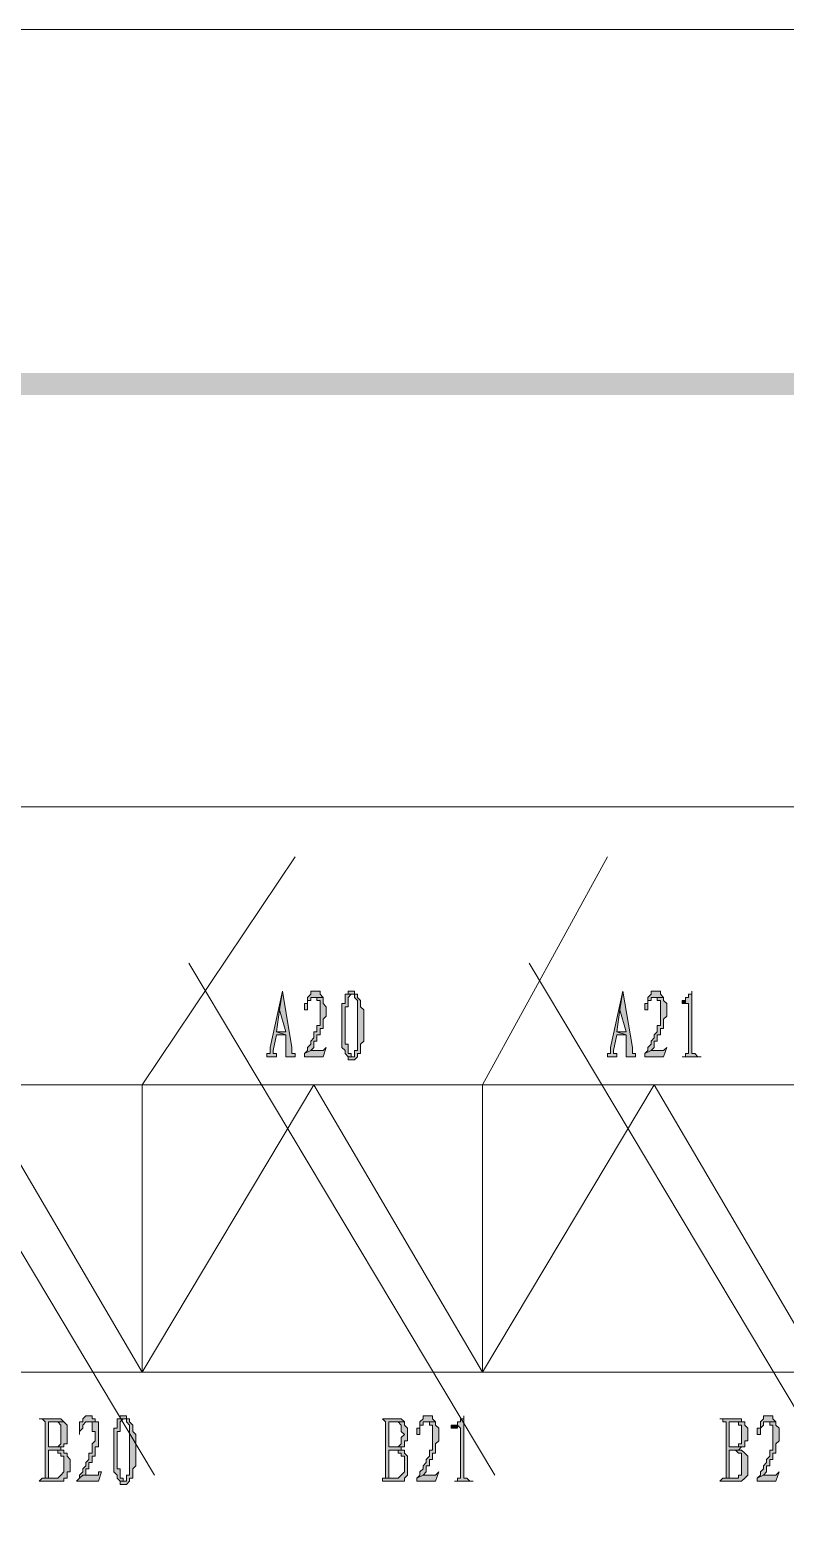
# Model space of a CAD drawing. Header units: millimetres. Extents: x 6 to 291, y 4 to 206.
# Drawn here: x 121.62 to 131.87, y 185.65 to 205.74 of the extents above; entities that cross this region are included whole.
import ezdxf

# ---------------------------------------------------------------- set-up
doc = ezdxf.new("R2010")
doc.units = ezdxf.units.MM
doc.layers.add('C00-00-00', color=7, linetype='Continuous')

msp = doc.modelspace()

# ---------------------------------------------------------------- hatches: boundary and pattern name
at = {"layer": 'C00-00-00'}
h = msp.add_hatch(color=256, dxfattribs=at)
h.dxf.hatch_style = 2
h.paths.add_polyline_path([(17.653, 201.083336), (17.907, 200.787002), (286.469659, 201.083336)])
h = msp.add_hatch(color=256, dxfattribs=at)
h.dxf.hatch_style = 2
h.paths.add_polyline_path([(17.907, 200.787002), (286.469659, 201.083336), (286.173327, 200.787002)])
h = msp.add_hatch(color=256, dxfattribs=at)
h.dxf.hatch_style = 2
h.paths.add_polyline_path([(125.052671, 192.701335), (124.883337, 191.939335), (124.883337, 191.897002), (124.883337, 191.854669), (124.841004, 191.854669), (124.841004, 191.812335), (124.968004, 191.812335), (124.968004, 191.854669), (124.925671, 191.854669), (124.925671, 191.897002), (124.968004, 192.108669), (125.095004, 192.108669), (124.968004, 192.151002), (125.010337, 192.447335)])
h = msp.add_hatch(color=256, dxfattribs=at)
h.dxf.hatch_style = 2
h.paths.add_polyline_path([(125.052671, 192.701335), (125.010337, 192.447335), (125.095004, 192.151002), (124.968004, 192.151002), (125.095004, 192.108669), (125.095004, 192.024002), (125.095004, 191.981669), (125.095004, 191.854669), (125.095004, 191.812335), (125.222004, 191.812335), (125.222004, 191.854669), (125.179671, 191.854669), (125.179671, 191.897002), (125.179671, 191.939335)])
h = msp.add_hatch(color=256, dxfattribs=at)
h.dxf.hatch_style = 2
h.paths.add_polyline_path([(125.518332, 192.701335), (125.433665, 192.701335), (125.433665, 192.659002), (125.391332, 192.616669), (125.391332, 192.532002), (125.348998, 192.532002), (125.348998, 192.447335), (125.391332, 192.447335), (125.391332, 192.489669), (125.391332, 192.532002), (125.391332, 192.574335), (125.433665, 192.574335), (125.433665, 192.616669), (125.475998, 192.616669), (125.602998, 192.616669), (125.560665, 192.659002), (125.560665, 192.701335)])
h = msp.add_hatch(color=256, dxfattribs=at)
h.dxf.hatch_style = 2
h.paths.add_polyline_path([(125.984001, 192.701335), (125.941668, 192.701335), (125.941668, 192.659002), (125.984001, 192.659002), (126.026334, 192.659002), (126.026334, 192.616669), (126.068668, 192.574335), (126.068668, 192.532002), (126.068668, 192.489669), (126.068668, 192.235669), (126.068668, 191.981669), (126.068668, 191.939335), (126.068668, 191.897002), (126.026334, 191.897002), (126.026334, 191.854669), (126.026334, 191.812335), (125.941668, 191.812335), (125.941668, 191.770002), (126.026334, 191.770002), (126.068668, 191.812335), (126.068668, 191.854669), (126.111001, 191.854669), (126.111001, 191.897002), (126.111001, 191.939335), (126.111001, 191.981669), (126.153334, 192.024002), (126.153334, 192.447335), (126.111001, 192.489669), (126.111001, 192.532002), (126.111001, 192.574335), (126.068668, 192.616669), (126.068668, 192.659002), (126.026334, 192.659002), (126.026334, 192.701335)])
h = msp.add_hatch(color=256, dxfattribs=at)
h.dxf.hatch_style = 2
h.paths.add_polyline_path([(129.666997, 192.701335), (129.497663, 191.939335), (129.497663, 191.897002), (129.497663, 191.854669), (129.45533, 191.854669), (129.45533, 191.812335), (129.58233, 191.812335), (129.58233, 191.854669), (129.539997, 191.854669), (129.539997, 191.897002), (129.58233, 192.108669), (129.70933, 192.108669), (129.58233, 192.151002), (129.624663, 192.447335)])
h = msp.add_hatch(color=256, dxfattribs=at)
h.dxf.hatch_style = 2
h.paths.add_polyline_path([(129.666997, 192.701335), (129.624663, 192.447335), (129.70933, 192.151002), (129.58233, 192.151002), (129.70933, 192.108669), (129.70933, 192.024002), (129.70933, 191.981669), (129.70933, 191.854669), (129.70933, 191.812335), (129.83633, 191.812335), (129.83633, 191.854669), (129.793997, 191.854669), (129.793997, 191.897002), (129.793997, 191.939335)])
h = msp.add_hatch(color=256, dxfattribs=at)
h.dxf.hatch_style = 2
h.paths.add_polyline_path([(130.132666, 192.701335), (130.047999, 192.701335), (130.047999, 192.659002), (130.005666, 192.616669), (130.005666, 192.532002), (129.963332, 192.532002), (129.963332, 192.447335), (130.005666, 192.447335), (130.005666, 192.489669), (130.005666, 192.532002), (130.005666, 192.574335), (130.047999, 192.574335), (130.047999, 192.616669), (130.090332, 192.616669), (130.217332, 192.616669), (130.174999, 192.659002), (130.174999, 192.701335)])
h = msp.add_hatch(color=256, dxfattribs=at)
h.dxf.hatch_style = 2
h.paths.add_polyline_path([(130.598335, 192.701335), (130.598335, 192.659002), (130.556002, 192.659002), (130.556002, 192.616669), (130.513668, 192.616669), (130.513668, 192.574335), (130.471335, 192.574335), (130.513668, 192.574335), (130.513668, 192.532002), (130.556002, 192.532002), (130.556002, 192.489669), (130.556002, 191.854669), (130.513668, 191.854669), (130.513668, 191.812335), (130.471335, 191.812335), (130.725335, 191.812335), (130.683002, 191.812335), (130.640668, 191.854669), (130.598335, 191.854669), (130.598335, 191.897002)])
h = msp.add_hatch(color=256, dxfattribs=at)
h.dxf.hatch_style = 2
h.paths.add_polyline_path([(125.603, 192.616669), (125.476, 192.616669), (125.518334, 192.616669), (125.518334, 192.574335), (125.560667, 192.574335), (125.560667, 192.489669), (125.560667, 192.362669), (125.560667, 192.320335), (125.560667, 192.235669), (125.518334, 192.235669), (125.518334, 192.193335), (125.518334, 192.151002), (125.476, 192.151002), (125.476, 192.108669), (125.476, 192.066335), (125.433667, 192.024002), (125.433667, 191.981669), (125.391334, 191.939335), (125.391334, 191.897002), (125.349, 191.854669), (125.433667, 191.897002), (125.476, 191.939335), (125.476, 191.981669), (125.476, 192.024002), (125.518334, 192.024002), (125.518334, 192.066335), (125.518334, 192.108669), (125.560667, 192.108669), (125.560667, 192.151002), (125.560667, 192.193335), (125.603, 192.193335), (125.603, 192.235669), (125.603, 192.278002), (125.603, 192.320335), (125.645334, 192.362669), (125.645334, 192.489669), (125.603, 192.532002)])
h = msp.add_hatch(color=256, dxfattribs=at)
h.dxf.hatch_style = 2
h.paths.add_polyline_path([(125.941667, 192.659003), (125.899333, 192.659003), (125.899333, 192.61667), (125.899333, 192.574336), (125.899333, 192.532003), (125.857, 192.532003), (125.857, 192.447336), (125.857, 192.024003), (125.857, 191.98167), (125.857, 191.939336), (125.899333, 191.897003), (125.899333, 191.85467), (125.941667, 191.812336), (125.984, 191.812336), (125.984, 191.85467), (125.941667, 191.85467), (125.941667, 191.897003), (125.941667, 191.98167), (125.899333, 191.98167), (125.899333, 192.48967), (125.941667, 192.48967), (125.941667, 192.574336), (125.941667, 192.61667), (125.984, 192.659003)])
h = msp.add_hatch(color=256, dxfattribs=at)
h.dxf.hatch_style = 2
h.paths.add_polyline_path([(130.217334, 192.616669), (130.090334, 192.616669), (130.132668, 192.616669), (130.132668, 192.574335), (130.175001, 192.574335), (130.175001, 192.489669), (130.175001, 192.362669), (130.175001, 192.320335), (130.175001, 192.235669), (130.132668, 192.235669), (130.132668, 192.193335), (130.132668, 192.151002), (130.090334, 192.108669), (130.090334, 192.066335), (130.048001, 192.024002), (130.048001, 191.981669), (130.005668, 191.939335), (130.005668, 191.897002), (129.963334, 191.854669), (130.048001, 191.897002), (130.090334, 191.939335), (130.090334, 191.981669), (130.090334, 192.024002), (130.132668, 192.024002), (130.132668, 192.066335), (130.132668, 192.108669), (130.175001, 192.108669), (130.175001, 192.151002), (130.175001, 192.193335), (130.217334, 192.193335), (130.217334, 192.235669), (130.217334, 192.278002), (130.217334, 192.320335), (130.259668, 192.362669), (130.259668, 192.532002), (130.217334, 192.574335)])
h = msp.add_hatch(color=256, dxfattribs=at)
h.dxf.hatch_style = 2
h.paths.add_polyline_path([(130.471332, 192.574336), (130.471332, 192.532002), (130.513666, 192.532002), (130.513666, 192.574336)])
h = msp.add_hatch(color=256, dxfattribs=at)
h.dxf.hatch_style = 2
h.paths.add_polyline_path([(125.645335, 191.939336), (125.603001, 191.897002), (125.433668, 191.897002), (125.349001, 191.854669), (125.349001, 191.812336), (125.603001, 191.812336)])
h = msp.add_hatch(color=256, dxfattribs=at)
h.dxf.hatch_style = 2
h.paths.add_polyline_path([(130.259669, 191.939336), (130.217335, 191.897002), (130.048002, 191.897002), (129.963335, 191.854669), (129.963335, 191.812336), (130.217335, 191.812336)])
h = msp.add_hatch(color=256, dxfattribs=at)
h.dxf.hatch_style = 2
h.paths.add_polyline_path([(121.962331, 186.901669), (121.750664, 186.901669), (121.792998, 186.901669), (121.835331, 186.859336), (121.835331, 186.097336), (121.919998, 186.097336), (121.877664, 186.097336), (121.877664, 186.478336), (121.919998, 186.478336), (122.046998, 186.478336), (122.004664, 186.478336), (122.046998, 186.478336), (122.046998, 186.520669), (121.919998, 186.520669), (121.877664, 186.520669), (121.877664, 186.859336), (121.919998, 186.859336), (122.089331, 186.859336), (122.046998, 186.901669)])
h = msp.add_hatch(color=256, dxfattribs=at)
h.dxf.hatch_style = 2
h.paths.add_polyline_path([(122.428, 186.944003), (122.385667, 186.944003), (122.343334, 186.90167), (122.343334, 186.859337), (122.301, 186.859337), (122.301, 186.77467), (122.301, 186.690003), (122.301, 186.732337), (122.343334, 186.77467), (122.343334, 186.817003), (122.385667, 186.859337), (122.428, 186.859337), (122.512667, 186.859337), (122.512667, 186.90167), (122.470334, 186.90167), (122.470334, 186.944003)])
h = msp.add_hatch(color=256, dxfattribs=at)
h.dxf.hatch_style = 2
h.paths.add_polyline_path([(122.851335, 186.901669), (122.809002, 186.901669), (122.809002, 186.859336), (122.809002, 186.817002), (122.809002, 186.774669), (122.766669, 186.774669), (122.766669, 186.690002), (122.766669, 186.266669), (122.766669, 186.224336), (122.766669, 186.182002), (122.809002, 186.139669), (122.809002, 186.097336), (122.851335, 186.055002), (122.893669, 186.055002), (122.893669, 186.097336), (122.851335, 186.097336), (122.851335, 186.139669), (122.851335, 186.224336), (122.809002, 186.224336), (122.809002, 186.732336), (122.851335, 186.732336), (122.851335, 186.817002), (122.851335, 186.859336), (122.893669, 186.901669)])
h = msp.add_hatch(color=256, dxfattribs=at)
h.dxf.hatch_style = 2
h.paths.add_polyline_path([(122.89367, 186.944003), (122.851336, 186.944003), (122.851336, 186.90167), (122.89367, 186.90167), (122.936003, 186.90167), (122.936003, 186.859337), (122.978336, 186.817003), (122.978336, 186.77467), (122.978336, 186.732337), (122.978336, 186.478337), (122.978336, 186.224337), (122.978336, 186.13967), (122.936003, 186.13967), (122.936003, 186.097337), (122.936003, 186.055003), (122.851336, 186.055003), (122.851336, 186.01267), (122.936003, 186.01267), (122.978336, 186.055003), (122.978336, 186.097337), (123.02067, 186.097337), (123.02067, 186.13967), (123.02067, 186.182003), (123.02067, 186.224337), (123.063003, 186.26667), (123.063003, 186.690003), (123.02067, 186.732337), (123.02067, 186.77467), (123.02067, 186.817003), (122.978336, 186.859337), (122.978336, 186.90167), (122.936003, 186.90167), (122.936003, 186.944003)])
h = msp.add_hatch(color=256, dxfattribs=at)
h.dxf.hatch_style = 2
h.paths.add_polyline_path([(126.576665, 186.901669), (126.407332, 186.901669), (126.449665, 186.859336), (126.449665, 186.097336), (126.534332, 186.097336), (126.491998, 186.097336), (126.491998, 186.478336), (126.534332, 186.478336), (126.661332, 186.478336), (126.618998, 186.478336), (126.661332, 186.478336), (126.661332, 186.520669), (126.534332, 186.520669), (126.491998, 186.520669), (126.491998, 186.859336), (126.534332, 186.859336), (126.703665, 186.859336), (126.661332, 186.901669)])
h = msp.add_hatch(color=256, dxfattribs=at)
h.dxf.hatch_style = 2
h.paths.add_polyline_path([(127.042334, 186.944003), (126.957668, 186.944003), (126.957668, 186.90167), (126.915334, 186.859337), (126.915334, 186.77467), (126.873001, 186.77467), (126.873001, 186.690003), (126.915334, 186.690003), (126.915334, 186.732337), (126.915334, 186.77467), (126.915334, 186.817003), (126.957668, 186.817003), (126.957668, 186.859337), (127.000001, 186.859337), (127.127001, 186.859337), (127.084668, 186.90167), (127.084668, 186.944003)])
h = msp.add_hatch(color=256, dxfattribs=at)
h.dxf.hatch_style = 2
h.paths.add_polyline_path([(127.508003, 186.944003), (127.508003, 186.90167), (127.46567, 186.90167), (127.46567, 186.859337), (127.423337, 186.859337), (127.423337, 186.817003), (127.381003, 186.817003), (127.33867, 186.817003), (127.423337, 186.817003), (127.46567, 186.77467), (127.46567, 186.732337), (127.46567, 186.097337), (127.423337, 186.097337), (127.423337, 186.055003), (127.381003, 186.055003), (127.635003, 186.055003), (127.59267, 186.055003), (127.550337, 186.097337), (127.508003, 186.097337), (127.508003, 186.13967)])
h = msp.add_hatch(color=256, dxfattribs=at)
h.dxf.hatch_style = 2
h.paths.add_polyline_path([(131.148665, 186.901669), (130.979331, 186.901669), (131.021665, 186.901669), (131.021665, 186.859336), (131.063998, 186.859336), (131.063998, 186.097336), (131.021665, 186.097336), (131.148665, 186.097336), (131.106331, 186.097336), (131.106331, 186.478336), (131.275665, 186.478336), (131.233331, 186.478336), (131.275665, 186.520669), (131.148665, 186.520669), (131.106331, 186.520669), (131.106331, 186.859336), (131.275665, 186.859336), (131.275665, 186.901669), (131.233331, 186.901669)])
h = msp.add_hatch(color=256, dxfattribs=at)
h.dxf.hatch_style = 2
h.paths.add_polyline_path([(131.656668, 186.944003), (131.572002, 186.944003), (131.572002, 186.90167), (131.529668, 186.859337), (131.529668, 186.77467), (131.487335, 186.77467), (131.487335, 186.690003), (131.529668, 186.690003), (131.529668, 186.732337), (131.529668, 186.77467), (131.572002, 186.817003), (131.572002, 186.859337), (131.614335, 186.859337), (131.741335, 186.859337), (131.699002, 186.90167), (131.699002, 186.944003)])
h = msp.add_hatch(color=256, dxfattribs=at)
h.dxf.hatch_style = 2
h.paths.add_polyline_path([(122.089334, 186.859337), (121.962334, 186.859337), (122.004667, 186.859337), (122.047001, 186.817003), (122.047001, 186.563003), (122.004667, 186.52067), (121.962334, 186.52067), (122.047001, 186.52067), (122.089334, 186.52067), (122.089334, 186.563003), (122.131667, 186.563003), (122.131667, 186.605337), (122.131667, 186.77467), (122.131667, 186.817003)])
h = msp.add_hatch(color=256, dxfattribs=at)
h.dxf.hatch_style = 2
h.paths.add_polyline_path([(122.512669, 186.859337), (122.428002, 186.859337), (122.470336, 186.859337), (122.470336, 186.817003), (122.470336, 186.732337), (122.512669, 186.732337), (122.512669, 186.605337), (122.470336, 186.563003), (122.470336, 186.478337), (122.470336, 186.436003), (122.428002, 186.436003), (122.428002, 186.39367), (122.428002, 186.351337), (122.385669, 186.309003), (122.385669, 186.26667), (122.343336, 186.224337), (122.343336, 186.182003), (122.301002, 186.13967), (122.301002, 186.097337), (122.343336, 186.13967), (122.385669, 186.13967), (122.385669, 186.182003), (122.385669, 186.224337), (122.428002, 186.224337), (122.428002, 186.26667), (122.428002, 186.309003), (122.470336, 186.309003), (122.470336, 186.351337), (122.470336, 186.39367), (122.512669, 186.39367), (122.512669, 186.436003), (122.512669, 186.52067), (122.555002, 186.52067), (122.555002, 186.563003), (122.555002, 186.605337), (122.555002, 186.732337), (122.555002, 186.77467), (122.555002, 186.859337)])
h = msp.add_hatch(color=256, dxfattribs=at)
h.dxf.hatch_style = 2
h.paths.add_polyline_path([(126.703668, 186.859337), (126.576668, 186.859337), (126.619001, 186.859337), (126.661335, 186.817003), (126.661335, 186.732337), (126.703668, 186.690003), (126.661335, 186.64767), (126.661335, 186.563003), (126.619001, 186.52067), (126.576668, 186.52067), (126.661335, 186.52067), (126.703668, 186.52067), (126.703668, 186.563003), (126.703668, 186.605337), (126.746001, 186.605337), (126.746001, 186.77467), (126.703668, 186.817003)])
h = msp.add_hatch(color=256, dxfattribs=at)
h.dxf.hatch_style = 2
h.paths.add_polyline_path([(127.127003, 186.859337), (127.000003, 186.859337), (127.042336, 186.859337), (127.042336, 186.817003), (127.08467, 186.817003), (127.08467, 186.732337), (127.08467, 186.605337), (127.08467, 186.563003), (127.08467, 186.478337), (127.042336, 186.478337), (127.042336, 186.436003), (127.042336, 186.39367), (127.000003, 186.351337), (127.000003, 186.309003), (126.95767, 186.26667), (126.95767, 186.224337), (126.915336, 186.182003), (126.915336, 186.13967), (126.873003, 186.097337), (126.95767, 186.13967), (127.000003, 186.182003), (127.000003, 186.224337), (127.000003, 186.26667), (127.042336, 186.26667), (127.042336, 186.309003), (127.042336, 186.351337), (127.08467, 186.351337), (127.08467, 186.39367), (127.08467, 186.436003), (127.127003, 186.436003), (127.127003, 186.478337), (127.127003, 186.52067), (127.127003, 186.563003), (127.169336, 186.605337), (127.169336, 186.77467), (127.127003, 186.817003)])
h = msp.add_hatch(color=256, dxfattribs=at)
h.dxf.hatch_style = 2
h.paths.add_polyline_path([(127.338666, 186.817002), (127.338666, 186.77467), (127.381001, 186.77467), (127.423335, 186.77467), (127.423335, 186.817002)])
h = msp.add_hatch(color=256, dxfattribs=at)
h.dxf.hatch_style = 2
h.paths.add_polyline_path([(131.275668, 186.859337), (131.148668, 186.859337), (131.191001, 186.859337), (131.233334, 186.859337), (131.233334, 186.817003), (131.275668, 186.817003), (131.275668, 186.732337), (131.275668, 186.690003), (131.275668, 186.64767), (131.275668, 186.563003), (131.233334, 186.563003), (131.233334, 186.52067), (131.191001, 186.52067), (131.148668, 186.52067), (131.275668, 186.52067), (131.318001, 186.52067), (131.318001, 186.563003), (131.318001, 186.605337), (131.360334, 186.605337), (131.360334, 186.77467), (131.318001, 186.817003), (131.318001, 186.859337)])
h = msp.add_hatch(color=256, dxfattribs=at)
h.dxf.hatch_style = 2
h.paths.add_polyline_path([(131.741337, 186.859337), (131.614337, 186.859337), (131.65667, 186.859337), (131.65667, 186.817003), (131.699003, 186.817003), (131.699003, 186.77467), (131.699003, 186.732337), (131.699003, 186.605337), (131.699003, 186.563003), (131.699003, 186.478337), (131.65667, 186.478337), (131.65667, 186.436003), (131.65667, 186.39367), (131.614337, 186.351337), (131.614337, 186.309003), (131.572003, 186.26667), (131.572003, 186.224337), (131.52967, 186.182003), (131.52967, 186.13967), (131.487337, 186.097337), (131.572003, 186.13967), (131.614337, 186.182003), (131.614337, 186.224337), (131.614337, 186.26667), (131.65667, 186.26667), (131.65667, 186.309003), (131.65667, 186.351337), (131.699003, 186.351337), (131.699003, 186.39367), (131.699003, 186.436003), (131.741337, 186.436003), (131.741337, 186.478337), (131.741337, 186.52067), (131.741337, 186.563003), (131.78367, 186.605337), (131.78367, 186.77467), (131.741337, 186.817003)])
h = msp.add_hatch(color=256, dxfattribs=at)
h.dxf.hatch_style = 2
h.paths.add_polyline_path([(122.047, 186.478336), (121.962333, 186.478336), (122.004666, 186.478336), (122.004666, 186.436003), (122.047, 186.436003), (122.047, 186.393669), (122.089333, 186.393669), (122.089333, 186.182003), (122.047, 186.139669), (122.004666, 186.097336), (121.962333, 186.097336), (121.793, 186.097336), (121.750666, 186.055003), (121.793, 186.055003), (122.004666, 186.055003), (122.089333, 186.055003), (122.089333, 186.097336), (122.131666, 186.097336), (122.131666, 186.139669), (122.131666, 186.182003), (122.174, 186.182003), (122.174, 186.351336), (122.131666, 186.393669), (122.131666, 186.436003), (122.089333, 186.436003), (122.089333, 186.478336)])
h = msp.add_hatch(color=256, dxfattribs=at)
h.dxf.hatch_style = 2
h.paths.add_polyline_path([(126.661334, 186.478336), (126.576667, 186.478336), (126.619, 186.478336), (126.619, 186.436003), (126.661334, 186.436003), (126.661334, 186.393669), (126.703667, 186.393669), (126.703667, 186.182003), (126.661334, 186.139669), (126.619, 186.097336), (126.576667, 186.097336), (126.407334, 186.097336), (126.407334, 186.055003), (126.619, 186.055003), (126.703667, 186.055003), (126.703667, 186.097336), (126.746, 186.139669), (126.746, 186.182003), (126.746, 186.351336), (126.746, 186.393669), (126.703667, 186.436003), (126.703667, 186.478336)])
h = msp.add_hatch(color=256, dxfattribs=at)
h.dxf.hatch_style = 2
h.paths.add_polyline_path([(131.275668, 186.478336), (131.148668, 186.478336), (131.191001, 186.478336), (131.233334, 186.436003), (131.275668, 186.436003), (131.275668, 186.393669), (131.275668, 186.182003), (131.275668, 186.139669), (131.233334, 186.139669), (131.233334, 186.097336), (131.191001, 186.097336), (131.021668, 186.097336), (130.979334, 186.055003), (131.021668, 186.055003), (131.233334, 186.055003), (131.275668, 186.055003), (131.318001, 186.097336), (131.360334, 186.139669), (131.360334, 186.182003), (131.360334, 186.351336), (131.360334, 186.393669), (131.318001, 186.436003)])
h = msp.add_hatch(color=256, dxfattribs=at)
h.dxf.hatch_style = 2
h.paths.add_polyline_path([(122.597329, 186.182002), (122.554996, 186.182002), (122.554996, 186.139669), (122.512663, 186.139669), (122.343329, 186.139669), (122.300996, 186.097335), (122.258663, 186.055002), (122.554996, 186.055002)])
h = msp.add_hatch(color=256, dxfattribs=at)
h.dxf.hatch_style = 2
h.paths.add_polyline_path([(127.169337, 186.182002), (127.127004, 186.139669), (126.957671, 186.139669), (126.873004, 186.097335), (126.873004, 186.055002), (127.127004, 186.055002)])
h = msp.add_hatch(color=256, dxfattribs=at)
h.dxf.hatch_style = 2
h.paths.add_polyline_path([(131.783663, 186.182002), (131.74133, 186.139669), (131.571997, 186.139669), (131.48733, 186.097335), (131.48733, 186.055002), (131.74133, 186.055002)])

# ---------------------------------------------------------------- linework, layer by layer
at = {"layer": 'C00-00-00', "lineweight": 15}
msp.add_lwpolyline([(291.126319, 205.740002), (5.799667, 205.740002), (5.799667, 3.979343), (291.126319, 3.979343)], dxfattribs=at)
at = {"layer": 'C00-00-00', "lineweight": 5}
for points in [[(68.410666, 195.199002), (145.668999, 195.199002)], [(123.147667, 191.431336), (125.222, 194.521669)], [(127.762001, 191.431336), (129.455333, 194.521669)], [(119.168332, 193.082336), (123.316997, 186.13967)], [(123.782666, 193.082336), (127.93133, 186.13967)], [(128.397, 193.082336), (132.545664, 186.13967)], [(35.517668, 191.431336), (252.010328, 191.431336)], [(100.118336, 187.536669), (102.404335, 191.431336), (104.73267, 187.536669), (107.018665, 191.431336), (109.347004, 187.536669), (111.632999, 191.431336), (113.961338, 187.536669), (116.247333, 191.431336), (118.575671, 187.536669), (120.861667, 191.431336), (123.147671, 187.536669), (125.476001, 191.431336), (127.762005, 187.536669), (130.090335, 191.431336), (132.376331, 187.536669), (134.704669, 191.431336), (136.990665, 187.536669), (139.276669, 191.431336), (141.604999, 187.536669), (143.933337, 191.431336)], [(123.147667, 191.431336), (123.147667, 187.536669)], [(127.762001, 191.431336), (127.762001, 187.536669)], [(35.517668, 187.536669), (252.010328, 187.536669)]]:
    msp.add_lwpolyline(points, dxfattribs=at)
at = {"layer": 'C00-00-00', "lineweight": 13}
for points in [[(125.052671, 192.701335), (124.883337, 191.939335), (124.883337, 191.897002), (124.883337, 191.854669), (124.841004, 191.854669), (124.841004, 191.812335), (124.968004, 191.812335), (124.968004, 191.854669), (124.925671, 191.854669), (124.925671, 191.897002), (124.968004, 192.108669), (125.095004, 192.108669), (124.968004, 192.151002), (125.010337, 192.447335)], [(125.052671, 192.701335), (125.010337, 192.447335), (125.095004, 192.151002), (124.968004, 192.151002), (125.095004, 192.108669), (125.095004, 192.024002), (125.095004, 191.981669), (125.095004, 191.854669), (125.095004, 191.812335), (125.222004, 191.812335), (125.222004, 191.854669), (125.179671, 191.854669), (125.179671, 191.897002), (125.179671, 191.939335)], [(125.518332, 192.701335), (125.433665, 192.701335), (125.433665, 192.659002), (125.391332, 192.616669), (125.391332, 192.532002), (125.348998, 192.532002), (125.348998, 192.447335), (125.391332, 192.447335), (125.391332, 192.489669), (125.391332, 192.532002), (125.391332, 192.574335), (125.433665, 192.574335), (125.433665, 192.616669), (125.475998, 192.616669), (125.602998, 192.616669), (125.560665, 192.659002), (125.560665, 192.701335)], [(125.984001, 192.701335), (125.941668, 192.701335), (125.941668, 192.659002), (125.984001, 192.659002), (126.026334, 192.659002), (126.026334, 192.616669), (126.068668, 192.574335), (126.068668, 192.532002), (126.068668, 192.489669), (126.068668, 192.235669), (126.068668, 191.981669), (126.068668, 191.939335), (126.068668, 191.897002), (126.026334, 191.897002), (126.026334, 191.854669), (126.026334, 191.812335), (125.941668, 191.812335), (125.941668, 191.770002), (126.026334, 191.770002), (126.068668, 191.812335), (126.068668, 191.854669), (126.111001, 191.854669), (126.111001, 191.897002), (126.111001, 191.939335), (126.111001, 191.981669), (126.153334, 192.024002), (126.153334, 192.447335), (126.111001, 192.489669), (126.111001, 192.532002), (126.111001, 192.574335), (126.068668, 192.616669), (126.068668, 192.659002), (126.026334, 192.659002), (126.026334, 192.701335)], [(129.666997, 192.701335), (129.497663, 191.939335), (129.497663, 191.897002), (129.497663, 191.854669), (129.45533, 191.854669), (129.45533, 191.812335), (129.58233, 191.812335), (129.58233, 191.854669), (129.539997, 191.854669), (129.539997, 191.897002), (129.58233, 192.108669), (129.70933, 192.108669), (129.58233, 192.151002), (129.624663, 192.447335)], [(129.666997, 192.701335), (129.624663, 192.447335), (129.70933, 192.151002), (129.58233, 192.151002), (129.70933, 192.108669), (129.70933, 192.024002), (129.70933, 191.981669), (129.70933, 191.854669), (129.70933, 191.812335), (129.83633, 191.812335), (129.83633, 191.854669), (129.793997, 191.854669), (129.793997, 191.897002), (129.793997, 191.939335)], [(130.132666, 192.701335), (130.047999, 192.701335), (130.047999, 192.659002), (130.005666, 192.616669), (130.005666, 192.532002), (129.963332, 192.532002), (129.963332, 192.447335), (130.005666, 192.447335), (130.005666, 192.489669), (130.005666, 192.532002), (130.005666, 192.574335), (130.047999, 192.574335), (130.047999, 192.616669), (130.090332, 192.616669), (130.217332, 192.616669), (130.174999, 192.659002), (130.174999, 192.701335)], [(130.598335, 192.701335), (130.598335, 192.659002), (130.556002, 192.659002), (130.556002, 192.616669), (130.513668, 192.616669), (130.513668, 192.574335), (130.471335, 192.574335), (130.513668, 192.574335), (130.513668, 192.532002), (130.556002, 192.532002), (130.556002, 192.489669), (130.556002, 191.854669), (130.513668, 191.854669), (130.513668, 191.812335), (130.471335, 191.812335), (130.725335, 191.812335), (130.683002, 191.812335), (130.640668, 191.854669), (130.598335, 191.854669), (130.598335, 191.897002)], [(125.603, 192.616669), (125.476, 192.616669), (125.518334, 192.616669), (125.518334, 192.574335), (125.560667, 192.574335), (125.560667, 192.489669), (125.560667, 192.362669), (125.560667, 192.320335), (125.560667, 192.235669), (125.518334, 192.235669), (125.518334, 192.193335), (125.518334, 192.151002), (125.476, 192.151002), (125.476, 192.108669), (125.476, 192.066335), (125.433667, 192.024002), (125.433667, 191.981669), (125.391334, 191.939335), (125.391334, 191.897002), (125.349, 191.854669), (125.433667, 191.897002), (125.476, 191.939335), (125.476, 191.981669), (125.476, 192.024002), (125.518334, 192.024002), (125.518334, 192.066335), (125.518334, 192.108669), (125.560667, 192.108669), (125.560667, 192.151002), (125.560667, 192.193335), (125.603, 192.193335), (125.603, 192.235669), (125.603, 192.278002), (125.603, 192.320335), (125.645334, 192.362669), (125.645334, 192.489669), (125.603, 192.532002)], [(125.941667, 192.659003), (125.899333, 192.659003), (125.899333, 192.61667), (125.899333, 192.574336), (125.899333, 192.532003), (125.857, 192.532003), (125.857, 192.447336), (125.857, 192.024003), (125.857, 191.98167), (125.857, 191.939336), (125.899333, 191.897003), (125.899333, 191.85467), (125.941667, 191.812336), (125.984, 191.812336), (125.984, 191.85467), (125.941667, 191.85467), (125.941667, 191.897003), (125.941667, 191.98167), (125.899333, 191.98167), (125.899333, 192.48967), (125.941667, 192.48967), (125.941667, 192.574336), (125.941667, 192.61667), (125.984, 192.659003)], [(130.217334, 192.616669), (130.090334, 192.616669), (130.132668, 192.616669), (130.132668, 192.574335), (130.175001, 192.574335), (130.175001, 192.489669), (130.175001, 192.362669), (130.175001, 192.320335), (130.175001, 192.235669), (130.132668, 192.235669), (130.132668, 192.193335), (130.132668, 192.151002), (130.090334, 192.108669), (130.090334, 192.066335), (130.048001, 192.024002), (130.048001, 191.981669), (130.005668, 191.939335), (130.005668, 191.897002), (129.963334, 191.854669), (130.048001, 191.897002), (130.090334, 191.939335), (130.090334, 191.981669), (130.090334, 192.024002), (130.132668, 192.024002), (130.132668, 192.066335), (130.132668, 192.108669), (130.175001, 192.108669), (130.175001, 192.151002), (130.175001, 192.193335), (130.217334, 192.193335), (130.217334, 192.235669), (130.217334, 192.278002), (130.217334, 192.320335), (130.259668, 192.362669), (130.259668, 192.532002), (130.217334, 192.574335)], [(130.471332, 192.574336), (130.471332, 192.532002), (130.513666, 192.532002), (130.513666, 192.574336)], [(125.645335, 191.939336), (125.603001, 191.897002), (125.433668, 191.897002), (125.349001, 191.854669), (125.349001, 191.812336), (125.603001, 191.812336)], [(130.259669, 191.939336), (130.217335, 191.897002), (130.048002, 191.897002), (129.963335, 191.854669), (129.963335, 191.812336), (130.217335, 191.812336)], [(121.962331, 186.901669), (121.750664, 186.901669), (121.792998, 186.901669), (121.835331, 186.859336), (121.835331, 186.097336), (121.919998, 186.097336), (121.877664, 186.097336), (121.877664, 186.478336), (121.919998, 186.478336), (122.046998, 186.478336), (122.004664, 186.478336), (122.046998, 186.478336), (122.046998, 186.520669), (121.919998, 186.520669), (121.877664, 186.520669), (121.877664, 186.859336), (121.919998, 186.859336), (122.089331, 186.859336), (122.046998, 186.901669)], [(122.428, 186.944003), (122.385667, 186.944003), (122.343334, 186.90167), (122.343334, 186.859337), (122.301, 186.859337), (122.301, 186.77467), (122.301, 186.690003), (122.301, 186.732337), (122.343334, 186.77467), (122.343334, 186.817003), (122.385667, 186.859337), (122.428, 186.859337), (122.512667, 186.859337), (122.512667, 186.90167), (122.470334, 186.90167), (122.470334, 186.944003)], [(122.851335, 186.901669), (122.809002, 186.901669), (122.809002, 186.859336), (122.809002, 186.817002), (122.809002, 186.774669), (122.766669, 186.774669), (122.766669, 186.690002), (122.766669, 186.266669), (122.766669, 186.224336), (122.766669, 186.182002), (122.809002, 186.139669), (122.809002, 186.097336), (122.851335, 186.055002), (122.893669, 186.055002), (122.893669, 186.097336), (122.851335, 186.097336), (122.851335, 186.139669), (122.851335, 186.224336), (122.809002, 186.224336), (122.809002, 186.732336), (122.851335, 186.732336), (122.851335, 186.817002), (122.851335, 186.859336), (122.893669, 186.901669)], [(122.89367, 186.944003), (122.851336, 186.944003), (122.851336, 186.90167), (122.89367, 186.90167), (122.936003, 186.90167), (122.936003, 186.859337), (122.978336, 186.817003), (122.978336, 186.77467), (122.978336, 186.732337), (122.978336, 186.478337), (122.978336, 186.224337), (122.978336, 186.13967), (122.936003, 186.13967), (122.936003, 186.097337), (122.936003, 186.055003), (122.851336, 186.055003), (122.851336, 186.01267), (122.936003, 186.01267), (122.978336, 186.055003), (122.978336, 186.097337), (123.02067, 186.097337), (123.02067, 186.13967), (123.02067, 186.182003), (123.02067, 186.224337), (123.063003, 186.26667), (123.063003, 186.690003), (123.02067, 186.732337), (123.02067, 186.77467), (123.02067, 186.817003), (122.978336, 186.859337), (122.978336, 186.90167), (122.936003, 186.90167), (122.936003, 186.944003)], [(126.576665, 186.901669), (126.407332, 186.901669), (126.449665, 186.859336), (126.449665, 186.097336), (126.534332, 186.097336), (126.491998, 186.097336), (126.491998, 186.478336), (126.534332, 186.478336), (126.661332, 186.478336), (126.618998, 186.478336), (126.661332, 186.478336), (126.661332, 186.520669), (126.534332, 186.520669), (126.491998, 186.520669), (126.491998, 186.859336), (126.534332, 186.859336), (126.703665, 186.859336), (126.661332, 186.901669)], [(127.042334, 186.944003), (126.957668, 186.944003), (126.957668, 186.90167), (126.915334, 186.859337), (126.915334, 186.77467), (126.873001, 186.77467), (126.873001, 186.690003), (126.915334, 186.690003), (126.915334, 186.732337), (126.915334, 186.77467), (126.915334, 186.817003), (126.957668, 186.817003), (126.957668, 186.859337), (127.000001, 186.859337), (127.127001, 186.859337), (127.084668, 186.90167), (127.084668, 186.944003)], [(127.508003, 186.944003), (127.508003, 186.90167), (127.46567, 186.90167), (127.46567, 186.859337), (127.423337, 186.859337), (127.423337, 186.817003), (127.381003, 186.817003), (127.33867, 186.817003), (127.423337, 186.817003), (127.46567, 186.77467), (127.46567, 186.732337), (127.46567, 186.097337), (127.423337, 186.097337), (127.423337, 186.055003), (127.381003, 186.055003), (127.635003, 186.055003), (127.59267, 186.055003), (127.550337, 186.097337), (127.508003, 186.097337), (127.508003, 186.13967)], [(131.148665, 186.901669), (130.979331, 186.901669), (131.021665, 186.901669), (131.021665, 186.859336), (131.063998, 186.859336), (131.063998, 186.097336), (131.021665, 186.097336), (131.148665, 186.097336), (131.106331, 186.097336), (131.106331, 186.478336), (131.275665, 186.478336), (131.233331, 186.478336), (131.275665, 186.520669), (131.148665, 186.520669), (131.106331, 186.520669), (131.106331, 186.859336), (131.275665, 186.859336), (131.275665, 186.901669), (131.233331, 186.901669)], [(131.656668, 186.944003), (131.572002, 186.944003), (131.572002, 186.90167), (131.529668, 186.859337), (131.529668, 186.77467), (131.487335, 186.77467), (131.487335, 186.690003), (131.529668, 186.690003), (131.529668, 186.732337), (131.529668, 186.77467), (131.572002, 186.817003), (131.572002, 186.859337), (131.614335, 186.859337), (131.741335, 186.859337), (131.699002, 186.90167), (131.699002, 186.944003)], [(122.089334, 186.859337), (121.962334, 186.859337), (122.004667, 186.859337), (122.047001, 186.817003), (122.047001, 186.563003), (122.004667, 186.52067), (121.962334, 186.52067), (122.047001, 186.52067), (122.089334, 186.52067), (122.089334, 186.563003), (122.131667, 186.563003), (122.131667, 186.605337), (122.131667, 186.77467), (122.131667, 186.817003)], [(122.512669, 186.859337), (122.428002, 186.859337), (122.470336, 186.859337), (122.470336, 186.817003), (122.470336, 186.732337), (122.512669, 186.732337), (122.512669, 186.605337), (122.470336, 186.563003), (122.470336, 186.478337), (122.470336, 186.436003), (122.428002, 186.436003), (122.428002, 186.39367), (122.428002, 186.351337), (122.385669, 186.309003), (122.385669, 186.26667), (122.343336, 186.224337), (122.343336, 186.182003), (122.301002, 186.13967), (122.301002, 186.097337), (122.343336, 186.13967), (122.385669, 186.13967), (122.385669, 186.182003), (122.385669, 186.224337), (122.428002, 186.224337), (122.428002, 186.26667), (122.428002, 186.309003), (122.470336, 186.309003), (122.470336, 186.351337), (122.470336, 186.39367), (122.512669, 186.39367), (122.512669, 186.436003), (122.512669, 186.52067), (122.555002, 186.52067), (122.555002, 186.563003), (122.555002, 186.605337), (122.555002, 186.732337), (122.555002, 186.77467), (122.555002, 186.859337)], [(126.703668, 186.859337), (126.576668, 186.859337), (126.619001, 186.859337), (126.661335, 186.817003), (126.661335, 186.732337), (126.703668, 186.690003), (126.661335, 186.64767), (126.661335, 186.563003), (126.619001, 186.52067), (126.576668, 186.52067), (126.661335, 186.52067), (126.703668, 186.52067), (126.703668, 186.563003), (126.703668, 186.605337), (126.746001, 186.605337), (126.746001, 186.77467), (126.703668, 186.817003)], [(127.127003, 186.859337), (127.000003, 186.859337), (127.042336, 186.859337), (127.042336, 186.817003), (127.08467, 186.817003), (127.08467, 186.732337), (127.08467, 186.605337), (127.08467, 186.563003), (127.08467, 186.478337), (127.042336, 186.478337), (127.042336, 186.436003), (127.042336, 186.39367), (127.000003, 186.351337), (127.000003, 186.309003), (126.95767, 186.26667), (126.95767, 186.224337), (126.915336, 186.182003), (126.915336, 186.13967), (126.873003, 186.097337), (126.95767, 186.13967), (127.000003, 186.182003), (127.000003, 186.224337), (127.000003, 186.26667), (127.042336, 186.26667), (127.042336, 186.309003), (127.042336, 186.351337), (127.08467, 186.351337), (127.08467, 186.39367), (127.08467, 186.436003), (127.127003, 186.436003), (127.127003, 186.478337), (127.127003, 186.52067), (127.127003, 186.563003), (127.169336, 186.605337), (127.169336, 186.77467), (127.127003, 186.817003)], [(127.338666, 186.817002), (127.338666, 186.77467), (127.381001, 186.77467), (127.423335, 186.77467), (127.423335, 186.817002)], [(131.275668, 186.859337), (131.148668, 186.859337), (131.191001, 186.859337), (131.233334, 186.859337), (131.233334, 186.817003), (131.275668, 186.817003), (131.275668, 186.732337), (131.275668, 186.690003), (131.275668, 186.64767), (131.275668, 186.563003), (131.233334, 186.563003), (131.233334, 186.52067), (131.191001, 186.52067), (131.148668, 186.52067), (131.275668, 186.52067), (131.318001, 186.52067), (131.318001, 186.563003), (131.318001, 186.605337), (131.360334, 186.605337), (131.360334, 186.77467), (131.318001, 186.817003), (131.318001, 186.859337)], [(131.741337, 186.859337), (131.614337, 186.859337), (131.65667, 186.859337), (131.65667, 186.817003), (131.699003, 186.817003), (131.699003, 186.77467), (131.699003, 186.732337), (131.699003, 186.605337), (131.699003, 186.563003), (131.699003, 186.478337), (131.65667, 186.478337), (131.65667, 186.436003), (131.65667, 186.39367), (131.614337, 186.351337), (131.614337, 186.309003), (131.572003, 186.26667), (131.572003, 186.224337), (131.52967, 186.182003), (131.52967, 186.13967), (131.487337, 186.097337), (131.572003, 186.13967), (131.614337, 186.182003), (131.614337, 186.224337), (131.614337, 186.26667), (131.65667, 186.26667), (131.65667, 186.309003), (131.65667, 186.351337), (131.699003, 186.351337), (131.699003, 186.39367), (131.699003, 186.436003), (131.741337, 186.436003), (131.741337, 186.478337), (131.741337, 186.52067), (131.741337, 186.563003), (131.78367, 186.605337), (131.78367, 186.77467), (131.741337, 186.817003)], [(122.047, 186.478336), (121.962333, 186.478336), (122.004666, 186.478336), (122.004666, 186.436003), (122.047, 186.436003), (122.047, 186.393669), (122.089333, 186.393669), (122.089333, 186.182003), (122.047, 186.139669), (122.004666, 186.097336), (121.962333, 186.097336), (121.793, 186.097336), (121.750666, 186.055003), (121.793, 186.055003), (122.004666, 186.055003), (122.089333, 186.055003), (122.089333, 186.097336), (122.131666, 186.097336), (122.131666, 186.139669), (122.131666, 186.182003), (122.174, 186.182003), (122.174, 186.351336), (122.131666, 186.393669), (122.131666, 186.436003), (122.089333, 186.436003), (122.089333, 186.478336)], [(126.661334, 186.478336), (126.576667, 186.478336), (126.619, 186.478336), (126.619, 186.436003), (126.661334, 186.436003), (126.661334, 186.393669), (126.703667, 186.393669), (126.703667, 186.182003), (126.661334, 186.139669), (126.619, 186.097336), (126.576667, 186.097336), (126.407334, 186.097336), (126.407334, 186.055003), (126.619, 186.055003), (126.703667, 186.055003), (126.703667, 186.097336), (126.746, 186.139669), (126.746, 186.182003), (126.746, 186.351336), (126.746, 186.393669), (126.703667, 186.436003), (126.703667, 186.478336)], [(131.275668, 186.478336), (131.148668, 186.478336), (131.191001, 186.478336), (131.233334, 186.436003), (131.275668, 186.436003), (131.275668, 186.393669), (131.275668, 186.182003), (131.275668, 186.139669), (131.233334, 186.139669), (131.233334, 186.097336), (131.191001, 186.097336), (131.021668, 186.097336), (130.979334, 186.055003), (131.021668, 186.055003), (131.233334, 186.055003), (131.275668, 186.055003), (131.318001, 186.097336), (131.360334, 186.139669), (131.360334, 186.182003), (131.360334, 186.351336), (131.360334, 186.393669), (131.318001, 186.436003)], [(122.597329, 186.182002), (122.554996, 186.182002), (122.554996, 186.139669), (122.512663, 186.139669), (122.343329, 186.139669), (122.300996, 186.097335), (122.258663, 186.055002), (122.554996, 186.055002)], [(127.169337, 186.182002), (127.127004, 186.139669), (126.957671, 186.139669), (126.873004, 186.097335), (126.873004, 186.055002), (127.127004, 186.055002)], [(131.783663, 186.182002), (131.74133, 186.139669), (131.571997, 186.139669), (131.48733, 186.097335), (131.48733, 186.055002), (131.74133, 186.055002)]]:
    msp.add_lwpolyline(points, close=True, dxfattribs=at)

doc.saveas('drawing.dxf')
